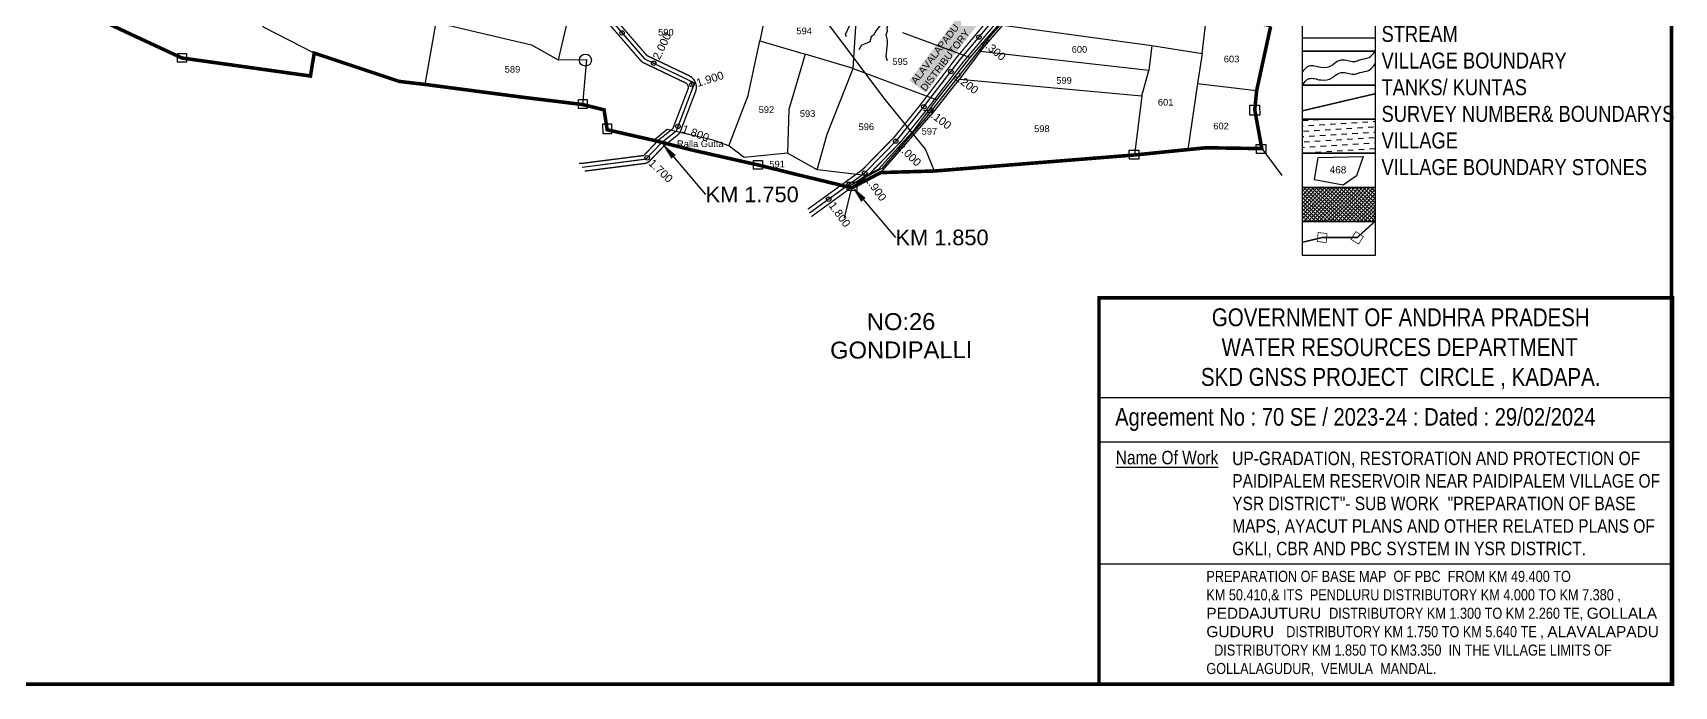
# Model space of a CAD drawing. Header units: inches. Extents: x 208632 to 221797, y 1591440 to 1598854.
# Drawn here: x 211073 to 214764, y 1591440 to 1592909 of the extents above; entities that cross this region are included whole.
import ezdxf
from ezdxf import colors
from ezdxf.entities.mleader import LeaderData, LeaderLine
from ezdxf.enums import TextEntityAlignment as Align
from ezdxf.math import Vec2, Vec3

# ---------------------------------------------------------------- set-up
doc = ezdxf.new("R2010")
doc.units = ezdxf.units.IN
doc.header["$LTSCALE"] = 15
doc.header["$MEASUREMENT"] = 0
doc.header["$PDMODE"] = 32
doc.header["$PDSIZE"] = 10
doc.linetypes.add('ACAD_ISO02W100', pattern=[15, 12, -3])
doc.linetypes.add('HIDDEN2', pattern=[0.1875, 0.125, -0.0625])
for name, color, linetype in [('BOUNDRY STONES', 240, 'Continuous'), ('CANAL1', 7, 'Continuous'), ('CSMark', 72, 'Continuous'), ('DIMENSION', 1, 'Continuous'), ('FRAME 025', 7, 'Continuous'), ('PAPER SIZE', 5, 'Continuous'), ('PLOT NO', 7, 'Continuous'), ('PLOTS', 7, 'Continuous'), ('PLOTS NO', 7, 'Continuous'), ('ROADS', 1, 'Continuous'), ('STREAMS', 4, 'Continuous'), ('STRUCTURE', 5, 'Continuous'), ('tank', 4, 'Continuous'), ('text2', 7, 'Continuous'), ('TITLEBLOCK', 7, 'Continuous'), ('VILLAGE', 7, 'Continuous'), ('VILLAGE BOUNDRY', 5, 'Continuous'), ('VILLAGE STONES', 240, 'Continuous')]:
    doc.layers.add(name, color=color, linetype=linetype)
doc.styles.add('ARIALN', font='ARIALN.TTF')
doc.styles.add('FONT1', font='Arial')
doc.styles.get("Standard").update_dxf_attribs({"font": 'arial.ttf'})
doc.linetypes.add('DOTS', pattern='A,1e-06,-3,["●",Standard,S=3,R=0,X=-1.25,Y=-1.25],-3', length=6.000001)

# ---------------------------------------------------------------- blocks, each defined once
blk = doc.blocks.new('GGGGGFDGG')
at = {"layer": 'PLOTS NO', "color": 0}
for points in [[(17673.9, 8953.1), (17670.6, 8947.5), (17677, 8943.1)], [(17670.6, 8947.5), (17695.6, 8952)]]:
    blk.add_lwpolyline(points, dxfattribs=at)

msp = doc.modelspace()

# ---------------------------------------------------------------- hatches: boundary and pattern name
at = {"layer": 'tank'}
h = msp.add_hatch(dxfattribs=at)
h.set_pattern_fill('DASH', color=256, scale=97.204069, angle=3.5405, style=0)
h.set_pattern_definition([(3.5405362, (-404698.468, 235008.941), (11.37696672, 12.87766863), [12.15050865, -12.15050865])])
h.paths.add_polyline_path([(213927.9, 1592714.4), (214091.1, 1592714.4), (214091.1, 1592637.9), (213927.9, 1592637.9)])
at = {"layer": 'VILLAGE', "linetype": 'Continuous'}
h = msp.add_hatch(dxfattribs=at)
h.set_pattern_fill('SACNCR', color=256, scale=65.288717, angle=1.5303, style=0)
h.set_pattern_definition([(46.53031993, (-404698.4684, 235008.9414), (-4.442112891, 4.210942414), []), (46.53031993, (-404694.142, 235009.057), (-4.442112891, 4.210942414), [0, -6.12081718])])
h.paths.add_polyline_path([(213927.9, 1592561.3), (214091.1, 1592561.3), (214091.1, 1592484.8), (213927.9, 1592484.8)])

# ---------------------------------------------------------------- linework, layer by layer
at = {"layer": 'BOUNDRY STONES'}
for points in [[(211397, 1592843.6), (211418.7, 1592843.7), (211418.6, 1592861.8), (211397, 1592861.7)], [(212299.6, 1592758.7), (212319.4, 1592758.8), (212319.5, 1592738.9), (212299.7, 1592738.8)], [(213809.8, 1592746.1), (213831.6, 1592746.2), (213831.7, 1592723.5), (213809.9, 1592723.4)], [(212354.8, 1592704.2), (212374.2, 1592704.3), (212374.3, 1592681.5), (212354.9, 1592681.4)], [(213824.2, 1592657.7), (213845.5, 1592657.8), (213845.6, 1592637.3), (213824.3, 1592637.2)], [(212693.2, 1592622), (212713.3, 1592622.1), (212713.4, 1592602.2), (212693.3, 1592602.1)], [(213538.5, 1592644.9), (213559.8, 1592645), (213559.9, 1592625), (213538.6, 1592624.9)], [(212903.6, 1592554.6), (212926.7, 1592554.7), (212926.7, 1592572.6), (212903.5, 1592572.5)]]:
    msp.add_lwpolyline(points, close=True, dxfattribs=at)
for points in [[(213836.5, 1592648.5), (213881.7, 1592588)], [(212914.1, 1592560.3), (212897.2, 1592492.9)]]:
    msp.add_lwpolyline(points, dxfattribs=at)
msp.add_circle((212315.4, 1592847.5), 13.5, dxfattribs=at)
at = {"layer": 'CANAL1', "color": 200, "linetype": 'ByBlock', "ltscale": 40, "const_width": 3}
for points in [[(212815.5, 1592512.1), (212938.1, 1592600.8), (213011.3, 1592676), (213065.9, 1592743.6), (213151, 1592854.6), (213252.4, 1592975.1), (213631, 1593342.6), (213638.2, 1593341.4), (213994.8, 1593556.4), (214102.4, 1593645.1)], [(212823.5, 1592495.6), (212949.9, 1592587.2), (213024.7, 1592664), (213080.1, 1592732.4), (213165, 1592843.4), (213265.6, 1592962.9), (213637, 1593323.4), (213641.8, 1593322.6), (214005.2, 1593541.6), (214110.4, 1593628.4)]]:
    msp.add_lwpolyline(points, dxfattribs=at)
at = {"layer": 'CANAL1', "color": 1, "linetype": 'HIDDEN2', "ltscale": 5, "const_width": 2}
msp.add_lwpolyline([(212819.5, 1592503.8), (212944, 1592594), (213018, 1592670), (213073, 1592738), (213158, 1592849), (213259, 1592969), (213634, 1593333), (213640, 1593332), (214000, 1593549), (214106.4, 1593636.7)], dxfattribs=at)
msp.add_lwpolyline([(212308, 1592606.2), (212447.5, 1592624, 0.172287), (212453.4, 1592627.1), (212484.5, 1592659.7, -0.032891), (212485.5, 1592660.6), (212517.4, 1592686.3, 0.132571), (212520.5, 1592690.5), (212554.4, 1592779.3, 0.390835), (212544.4, 1592804.5), (212449.9, 1592849.6, -0.103276), (212446.6, 1592852.1), (212268, 1593058.5)], format="xyb", dxfattribs=at)
at = {"layer": 'CANAL1', "color": 200, "linetype": 'ByBlock', "ltscale": 40, "const_width": 3}
for points in [[(212313.9, 1592597.9), (212448.6, 1592615.1, 0.172287), (212460, 1592620.9), (212491.1, 1592653.6), (212523, 1592679.3, 0.132571), (212528.9, 1592687.3), (212562.8, 1592776.1, 0.390835), (212548.2, 1592812.6), (212453.6, 1592857.8), (212274.3, 1593064.9)], [(212301.3, 1592615.6), (212306.4, 1592615.1), (212446.7, 1592633), (212478, 1592665.9, -0.032891), (212479.9, 1592667.6), (212512, 1592693.5), (212546, 1592782.5, 0.390835), (212540.5, 1592796.3), (212446, 1592841.5, -0.103276), (212439.8, 1592846.2), (212261.7, 1593052.1)]]:
    msp.add_lwpolyline(points, format="xyb", dxfattribs=at)
at = {"layer": 'CSMark', "linetype": 'Continuous'}
for p in [(212397.7, 1592908.6), (213200.3, 1592899.3), (212468.9, 1592840.5), (213137.2, 1592821.8), (212554.8, 1592792.4), (213076.4, 1592742.4), (212523.5, 1592698.4), (213013.1, 1592665), (212454.2, 1592627.8), (212943.3, 1592593.5), (212862.3, 1592534.8)]:
    msp.add_point(p, dxfattribs=at)
at = {"layer": 'FRAME 025', "lineweight": -3, "elevation": 10}
for points in [[(213470.4, 1592088.9), (214760.1, 1592088.9)], [(213469.8, 1591989.3), (214759.5, 1591989.3)], [(213467, 1591714.5), (214756.7, 1591714.5)]]:
    msp.add_lwpolyline(points, dxfattribs=at)
at = {"layer": 'PAPER SIZE', "color": 5, "const_width": 8}
msp.add_lwpolyline([(208636.3, 1591444.1), (214757.7, 1591444.1), (214757.7, 1598405.7), (208636.3, 1598405.7)], close=True, dxfattribs=at)
at = {"layer": 'PAPER SIZE', "color": 5, "const_width": 7.68, "elevation": 10}
msp.add_lwpolyline([(214760.1, 1591443.4), (213470.4, 1591443.4), (213470.4, 1592312.9), (214760.1, 1592312.9)], close=True, dxfattribs=at)
at = {"layer": 'PLOT NO', "elevation": -3.6}
for points in [[(213927.9, 1592944), (214091.1, 1592944), (214091.1, 1592867.4), (213927.9, 1592867.4)], [(213927.9, 1592867.4), (214091.1, 1592867.4), (214091.1, 1592790.9), (213927.9, 1592790.9)], [(213927.9, 1592790.9), (214091.1, 1592790.9), (214091.1, 1592714.4), (213927.9, 1592714.4)], [(213927.9, 1592714.4), (214091.1, 1592714.4), (214091.1, 1592637.9), (213927.9, 1592637.9)], [(213927.9, 1592637.9), (214091.1, 1592637.9), (214091.1, 1592561.3), (213927.9, 1592561.3)], [(213927.9, 1592561.3), (214091.1, 1592561.3), (214091.1, 1592484.8), (213927.9, 1592484.8)], [(213927.9, 1592484.8), (214091.1, 1592484.8), (214091.1, 1592408.3), (213927.9, 1592408.3)]]:
    msp.add_lwpolyline(points, close=True, dxfattribs=at)
msp.add_lwpolyline([(213955.2, 1592578.4), (213963.6, 1592628.8), (214064.3, 1592631.1), (214049.8, 1592586.9), (214019.4, 1592566.6), (213955.2, 1592578.4)], dxfattribs=at)
at = {"layer": 'PLOT NO', "color": 4}
for points in [[(213927.9, 1592820.1, -3.6), (213942.8, 1592834.5, -3.6), (213969.1, 1592831.5, -3.6), (213994.7, 1592836.3, -3.6), (214002.2, 1592842.4, -3.6), (214019.5, 1592848.3, -3.6), (214033.1, 1592846.1, -3.6), (214046.5, 1592844.7, -3.6), (214056.7, 1592847.9, -3.6), (214077.8, 1592853.6, -3.6), (214091.1, 1592867.4, -3.6)], [(213927.9, 1592791.4, -3.6), (213942.8, 1592805.8, -3.6), (213969.1, 1592802.8, -3.6), (213994.7, 1592807.7, -3.6), (214002.2, 1592813.8, -3.6), (214019.5, 1592819.7, -3.6), (214033.1, 1592817.4, -3.6), (214046.5, 1592816, -3.6), (214056.7, 1592819.3, -3.6), (214077.8, 1592824.9, -3.6), (214091.1, 1592838.8, -3.6)]]:
    msp.add_spline(points, degree=3, dxfattribs=at)
at = {"layer": 'PLOTS'}
for points in [[(212045.8, 1594380.8), (212044.2, 1594315.9), (212067.5, 1594247.3), (212092.5, 1594227.3), (212133.2, 1594189.1), (212205, 1594105.6), (212210, 1594060.9), (212241.1, 1594050.3), (212279, 1593987.9), (212367.9, 1593903.8), (212350.9, 1593825.9), (212372.3, 1593703.1), (212339.6, 1593542.9), (212318.6, 1593440), (212351.8, 1593291.5), (212302.1, 1593053.7), (212254, 1592848.3), (212317.5, 1592848.9), (212309, 1592747.6)], [(213028.4, 1592909.4), (213180.4, 1592853.2), (213305.4, 1592996.9), (213310.1, 1593027.7), (213324.3, 1593056.7), (213347.7, 1593108.6), (213252.2, 1593136.5), (213253.7, 1593174.1), (213119, 1593288.5), (213020.4, 1593306.7)], [(211705.4, 1592863.3), (211592.7, 1592920.5), (211514.3, 1592998), (211497.5, 1593028.6), (211508.5, 1593058.1)], [(211974.3, 1593034.8), (212015.9, 1592994.8), (212018.7, 1592923.2), (212194.2, 1592881.7), (212254, 1592848.3)], [(212731.2, 1593007.1), (212707.4, 1592890.8)], [(212917.7, 1592828.3), (212926.1, 1592969.3)], [(212018.7, 1592923.2), (211977.9, 1592928), (211954.1, 1592792.9)], [(213202.8, 1592866.9), (213254.3, 1592926.1), (213589, 1592880.1), (213582.2, 1592823.8)], [(213702.6, 1592862), (213711.8, 1592944.6), (213856.3, 1592923)], [(212638.2, 1592654.9), (212681.1, 1592768), (212707.4, 1592890.8), (212809.3, 1592861.1), (212772.9, 1592736.2), (212769.6, 1592638.6)], [(213589, 1592880.1), (213702.6, 1592862), (213691.9, 1592794.6), (213670, 1592646.3)], [(212836.6, 1592600.6), (212859.1, 1592680.7), (212917.7, 1592828.3), (212809.3, 1592861.1)], [(212899.6, 1592563.9), (212906.8, 1592572.4), (212920.2, 1592571.8), (212945.4, 1592587.9), (212974.6, 1592602.6), (213056, 1592692.3), (213105.9, 1592758), (213180.4, 1592853.2)], [(213567, 1592767.2), (213582.2, 1592823.8), (213202.8, 1592866.9), (213156.4, 1592804.4)], [(212917.7, 1592828.3), (213105.9, 1592758)], [(212979.5, 1592594.6), (213098.4, 1592730.4), (213156.4, 1592804.4), (213567, 1592767.2), (213550.5, 1592634.2)], [(213691.9, 1592794.6), (213824.9, 1592779.1)], [(212945.4, 1592587.9), (212836.6, 1592600.6), (212769.6, 1592638.6), (212672, 1592628.5), (212638.2, 1592654.9), (212602.3, 1592667.2), (212499.3, 1592691.4), (212469.4, 1592667)]]:
    msp.add_lwpolyline(points, dxfattribs=at)
at = {"layer": 'ROADS', "color": 1}
for points in [[(214112.9, 1594310.6), (214060, 1594179.6), (214009.2, 1594143.3), (213946.6, 1594025.2), (213834.5, 1593891.9), (213784.6, 1593828.5), (213724.2, 1593725.2), (213659.6, 1593573.3), (213594.1, 1593416.4), (213562.7, 1593341.3), (213527.8, 1593296.9), (213431.2, 1593246.9), (213400.4, 1593195.3), (213349.4, 1593105.6), (213313.6, 1593018.5), (213307.4, 1592995.2), (213225.7, 1592901.2), (213143.6, 1592797.8), (213079.1, 1592716.2), (212982.2, 1592603.7), (212905.8, 1592562.4)], [(213100.4, 1592598.1), (213080.3, 1592647), (212989.8, 1592758.7), (212799.3, 1593013.3), (212745, 1593084.2), (212725.2, 1593119.8), (212777, 1593096.7), (212799.3, 1593013.3)]]:
    msp.add_lwpolyline(points, dxfattribs=at)
at = {"layer": 'ROADS', "linetype": 'DOTS', "ltscale": 0.5, "elevation": -3.6}
msp.add_lwpolyline([(213927.9, 1592897.7), (214091.1, 1592897.7)], dxfattribs=at)
at = {"layer": 'STREAMS', "color": 4}
for points in [[(212994.7, 1592846.1), (212991.5, 1592855.2), (212993.1, 1592870.5), (212994.8, 1592883.9), (212994.8, 1592892.4), (212991.6, 1592904.6), (212995, 1592913.4), (212993.8, 1592920.2), (212996.9, 1592929.3), (212998.8, 1592942.7), (213002.1, 1592963.1), (212998.2, 1592962), (212988, 1592942.6), (212981.3, 1592929), (212973.6, 1592919.8), (212969.4, 1592914.4), (212963.5, 1592903.6), (212958.1, 1592899.6), (212955.3, 1592888.3), (212935.4, 1592880.2), (212930.4, 1592870.8)], [(212902.4, 1592900.2), (212900.1, 1592905.3), (212910.3, 1592925.8)]]:
    msp.add_lwpolyline(points, dxfattribs=at)
at = {"layer": 'text2', "color": 0, "linetype": 'Continuous'}
msp.add_lwpolyline([(212819.5, 1592503.8), (212944, 1592594), (213018, 1592670), (213073, 1592738), (213158, 1592849), (213259, 1592969), (213634, 1593333), (213640, 1593332), (214000, 1593549), (214106.4, 1593636.7)], dxfattribs=at)
at = {"layer": 'text2', "linetype": 'Continuous'}
msp.add_lwpolyline([(212268, 1593058.5), (212448, 1592850.5), (212561, 1592796.5), (212519.5, 1592688), (212485, 1592660.2), (212451, 1592624.5), (212308, 1592606.2)], dxfattribs=at)
at = {"layer": 'VILLAGE BOUNDRY', "linetype": 'HIDDEN2', "ltscale": 8, "const_width": 8}
msp.add_lwpolyline([(213856.3, 1592923), (213824.9, 1592779.1), (213820.7, 1592735.7), (213836.5, 1592648.5), (213711.2, 1592650.4), (213550.5, 1592634.2), (213100.4, 1592598.1), (212979.5, 1592594.6), (212914.1, 1592560.3), (212792.8, 1592589.7), (212703.3, 1592611.8), (212554.4, 1592645.4), (212469.4, 1592667), (212364.2, 1592690.9), (212357.3, 1592735.7), (212309, 1592747.6), (212172.8, 1592764.2), (211954.1, 1592792.9), (211896.5, 1592799.6), (211705.4, 1592863.3), (211696.9, 1592811.7), (211407.7, 1592852.3), (211292.9, 1592905.7), (211153.7, 1592971)], dxfattribs=at)
at = {"layer": 'VILLAGE BOUNDRY', "linetype": 'ACAD_ISO02W100', "ltscale": 2, "const_width": 3.2, "elevation": -3.6}
for points in [[(213927.9, 1592733.5), (214091.1, 1592771.8)], [(213927.9, 1592437.9), (213973, 1592448.6), (214051.1, 1592448.6), (214091.1, 1592484.8)]]:
    msp.add_lwpolyline(points, dxfattribs=at)
at = {"layer": 'VILLAGE STONES', "const_width": 1.63, "elevation": -3.6}
for points in [[(213963.2, 1592459.7), (213983.4, 1592457.5), (213981.2, 1592437.3), (213961, 1592439.5)], [(214036.9, 1592444.8), (214047.9, 1592461.8), (214065, 1592450.8), (214054, 1592433.7)]]:
    msp.add_lwpolyline(points, close=True, dxfattribs=at)

# ---------------------------------------------------------------- block references
at = {"layer": 'PLOTS NO', "xscale": 0.8170786237207841, "yscale": 0.8170786237207841, "zscale": 0.8170786237207841, "rotation": 165.490492431527}
msp.add_blockref('GGGGGFDGG', (228906.1, 1596192.9), dxfattribs=at)

# ---------------------------------------------------------------- texts
at = {"layer": 'CSMark', "color": 1, "linetype": 'Continuous', "style": 'FONT1'}
for s, rotation, p in [('2.000', 64.458, (212473.7, 1592850.4)), ('2.000', 64.458, (212473.7, 1592850.4)), ('2.000', 64.458, (212473.7, 1592850.4)), ('2.300', 319.9138, (213208.8, 1592892.2)), ('1.900', 17.4127, (212565.3, 1592795.7)), ('1.900', 17.4127, (212565.3, 1592795.7)), ('1.900', 17.4127, (212565.3, 1592795.7)), ('2.200', 322.5563, (213145.9, 1592815.1)), ('2.100', 322.5563, (213085.1, 1592735.7)), ('1.800', 339.0687, (212533.7, 1592694.4)), ('2.000', 315.7639, (213021, 1592657.3)), ('1.700', 316.3972, (212462.1, 1592620.2)), ('1.700', 316.3972, (212462.1, 1592620.2)), ('1.700', 316.3972, (212462.1, 1592620.2)), ('1.900', 305.9097, (212949.7, 1592584.6)), ('1.800', 305.9097, (212868.7, 1592525.9))]:
    msp.add_text(s, height=18, rotation=rotation, dxfattribs=at).set_placement(p, align=Align.MIDDLE_LEFT)
at = {"layer": 'DIMENSION', "insert": (213025.2, 1592278.5), "char_height": 38.139, "width": 467.714, "attachment_point": 2, "rotation": 0.2399}
msp.add_mtext('NO:26\\PGONDIPALLI ', dxfattribs=at)
at = {"layer": 'PLOT NO'}
msp.add_text('468', height=16, rotation=358.6877, dxfattribs=at).set_placement((214007.9, 1592601, -3.6), align=Align.MIDDLE_CENTER)
at = {"layer": 'PLOTS NO'}
for s, p in [('590', (212478.8, 1592902.6)), ('594', (212789.9, 1592905.6)), ('600', (213409, 1592864.1)), ('595', (213005.6, 1592836.7)), ('603', (213751, 1592842.4)), ('589', (212133.9, 1592819.3)), ('599', (213374.3, 1592794.2)), ('592', (212704.9, 1592728.5)), ('593', (212797.5, 1592719.9)), ('601', (213602.8, 1592745.2)), ('596', (212929.6, 1592690)), ('597', (213071.5, 1592679.9)), ('598', (213324.4, 1592685.6)), ('602', (213727.4, 1592691.6)), ('Ralla Gutta', (212521.3, 1592651.8)), ('591', (212729, 1592605.9))]:
    msp.add_text(s, height=15, rotation=0.2399, dxfattribs=at).set_placement(p)
at = {"layer": 'STRUCTURE', "color": 5, "insert": (213046.2, 1592801.8), "char_height": 16, "width": 273.397, "attachment_point": 1, "rotation": 52.7598, "style": 'FONT1', "bg_fill": 1, "box_fill_scale": 1.1, "bg_fill_color": 7, "bg_fill_true_color": 16777215, "bg_fill_transparency": 0}
msp.add_mtext('{\\C1;ALAVALAPADU DISTRIBUTORY}', dxfattribs=at)
at = {"layer": 'TITLEBLOCK', "extrusion": (0.000201441, 0.004807, 0.999988), "style": 'ARIALN'}
msp.add_text('%%UName Of Work', height=30.417, rotation=359.9999, dxfattribs=at).set_placement((213508.2, 1591919.8, 7701.6))
at = {"layer": 'TITLEBLOCK', "extrusion": (0.000201441, 0.004807, 0.999988), "attachment_point": 1, "text_direction": (1, -1e-06, -0.000201), "style": 'ARIALN'}
for s, insert, char_height, width in [('CANAL CENTER LINE \\PCANAL BED WIDTH {\\H1.52882x; }\\PCANAL TOP WIDTH {\\H1.35255x; }\\PCART TRACK/ ROAD{\\H1.4113x; }\\PSTREAM {\\H1.39172x; }\\PVILLAGE BOUNDARY{\\H1.39825x; }\\PTANKS/ KUNTAS{\\H1.39607x; }\\PSURVEY NUMBER& BOUNDARYS{\\H1.3968x; }\\PVILLAGE{\\H1.39655x; }\\PVILLAGE BOUNDARY STONES{\\H1.39664x; }', (214105.8, 1593164.1, -3.6), 35.947, 753.665), ('\\pi52.62919;GOVERNMENT OF ANDHRA PRADESH  \\P\\pi74.51135;WATER RESOURCES DEPARTMENT      \\P\\pi28.03061;SKD GNSS PROJECT  CIRCLE , KADAPA.', (213671.5, 1592289.2, 3.8), 40.225, 948.716), ('Agreement No : 70 SE / 2023-24 : Dated : 29/02/2024', (213506.7, 1592064.9, 2.7), 39.542, 1276.364), ('UP-GRADATION, RESTORATION AND PROTECTION OF PAIDIPALEM RESERVOIR NEAR PAIDIPALEM VILLAGE OF YSR DISTRICT"- SUB WORK  "PREPARATION OF BASE MAPS, AYACUT PLANS AND OTHER RELATED PLANS OF GKLI, CBR AND PBC SYSTEM IN YSR DISTRICT.', (213770, 1591967.1, 3.6), 30.4169, 981.819), ('PREPARATION OF BASE MAP  OF {\\C1;PBC}  FROM KM {\\C0;49.400 TO \\PKM 50.410},& ITS {\\C1; PENDLURU DISTRIBUTORY }KM {\\C0;4.000 TO KM 7.380\\C1; , \\Farial|c0;PEDDAJUTURU \\fArial Narrow|b0|i0|c0|p34; DISTRIBUTORY }KM {\\C0;1.300 TO KM 2.260 TE,\\C1; \\Farial|c0;GOLLALA GUDURU  \\fArial Narrow|b0|i0|c0|p34; DISTRIBUTORY }KM {\\C0;1.750 TO KM 5.640 TE\\C1; , \\Farial|c0;ALAVALAPADU  \\fArial Narrow|b0|i0|c0|p34; DISTRIBUTORY }KM {\\C0;1.850 TO KM3.350 \\C1; }IN THE VILLAGE LIMITS OF {\\C5;GOLLALAGUDUR},  {\\C5;VEMULA } MANDAL.', (213711.8, 1591698.9, -3.5), 24.862, 1018.976)]:
    msp.add_mtext(s, dxfattribs=dict(at, insert=insert, char_height=char_height, width=width))

# ---------------------------------------------------------------- leaders
at = {"layer": 'VILLAGE STONES', "color": 1}
ml = msp.add_multileader_mtext('Standard', dxfattribs=at)
ml.set_content('KM 1.750', color=1)
ml.set_leader_properties()
ml.build(insert=Vec2(0, 0))
ml.multileader.update_dxf_attribs({"dogleg_length": 0.36, "arrow_head_size": 40})
ctx = ml.context
ctx.base_point, ctx.char_height, ctx.arrow_head_size, ctx.landing_gap_size, ctx.plane_origin = Vec3(212585.7, 1592545.2), 35, 40, 0.09, Vec3(213876.1, 1592932.5)
notes = []
notes.append((ctx, [(0, (1, 1, 0), (212585.7, 1592545.2), (1, 0), 1.396927018504357e-11, [(0, [(212487.6, 1592660.4)], 0, [])])]))
ctx.mtext.insert, ctx.mtext.flow_direction = Vec3(212585.8, 1592563), 5
ml = msp.add_multileader_mtext('Standard', dxfattribs=at)
ml.set_content('KM 1.850', color=1)
ml.set_leader_properties()
ml.build(insert=Vec2(0, 0))
ml.multileader.update_dxf_attribs({"dogleg_length": 0.36, "arrow_head_size": 40})
ctx = ml.context
ctx.base_point, ctx.char_height, ctx.arrow_head_size, ctx.landing_gap_size, ctx.plane_origin = Vec3(213012.7, 1592448.4), 35, 40, 0.09, Vec3(214303.1, 1592835.7)
notes.append((ctx, [(0, (1, 1, 0), (213012.7, 1592448.4), (1, 0), 1.396927018504357e-11, [(0, [(212914.6, 1592563.6)], 0, [])])]))
ctx.mtext.insert, ctx.mtext.flow_direction = Vec3(213012.8, 1592466.2), 5
for ctx, leaders in notes:
    for number, flags, end, landing, length, lines in leaders:
        leader = LeaderData()
        leader.index, (leader.has_last_leader_line, leader.has_dogleg_vector, leader.attachment_direction) = number, flags
        leader.last_leader_point, leader.dogleg_vector, leader.dogleg_length = Vec3(end), Vec3(landing), length
        for number, points, colour, breaks in lines:
            line = LeaderLine()
            line.index, line.vertices, line.color, line.breaks = number, Vec3.list(points), colors.encode_raw_color(colour), breaks
            leader.lines.append(line)
        ctx.leaders.append(leader)

doc.saveas('drawing.dxf')
